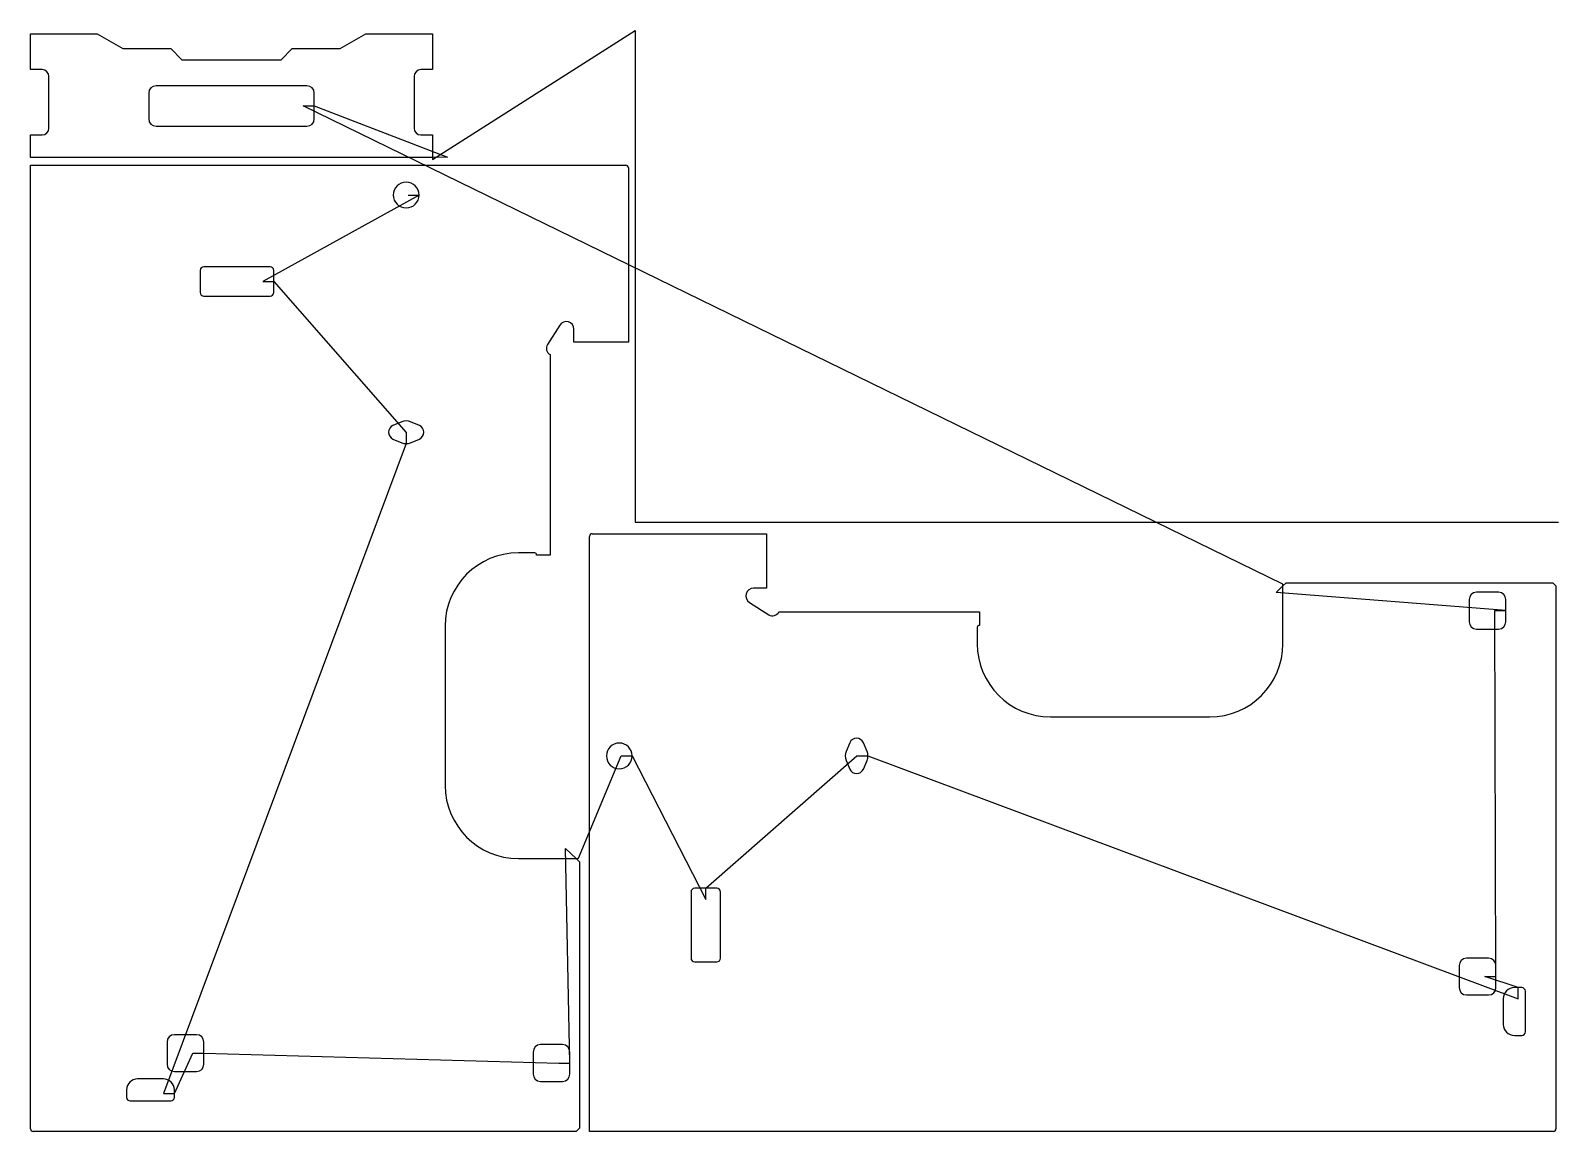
# Model space of a CAD drawing. Header units: metres. Extents: x 7 to 4160, y 7 to 3000.
import ezdxf

# ---------------------------------------------------------------- set-up
doc = ezdxf.new("R2010")
doc.units = ezdxf.units.M

msp = doc.modelspace()

# ---------------------------------------------------------------- linework, layer by layer
at = {"layer": 'TOOL_0'}
for p, q in [((6.848, 2893.655), (6.848, 2990.805)), ((6.848, 2990.805), (188.339, 2990.805)), ((188.339, 2990.805), (257.621, 2950.805)), ((848.575, 2950.805), (917.857, 2990.805)), ((917.857, 2990.805), (1099.348, 2990.805)), ((1099.348, 2990.805), (1099.348, 2893.655)), ((1099.531, 2649.164), (1649.921, 3000.001)), ((1649.921, 3000.001), (1649.921, 2999.001)), ((1649.921, 2999.001), (1649.921, 3000.001)), ((1649.921, 3000.001), (1649.921, 2999.001)), ((1649.921, 2999.001), (1649.921, 1663.182)), ((257.621, 2950.805), (388.471, 2950.805)), ((388.471, 2950.805), (418.471, 2920.805)), ((687.725, 2920.805), (717.725, 2950.805)), ((717.725, 2950.805), (848.575, 2950.805)), ((418.471, 2920.805), (687.725, 2920.805)), ((38.098, 2893.655), (6.848, 2893.655)), ((56.848, 2734.905), (56.848, 2874.905)), ((1049.348, 2874.905), (1049.348, 2734.905)), ((1099.348, 2893.655), (1068.098, 2893.655)), ((328.098, 2829.905), (328.098, 2759.905)), ((758.098, 2849.905), (348.098, 2849.905)), ((778.098, 2794.905), (778.098, 2829.905)), ((3411.196, 1494.666), (748.098, 2794.905)), ((748.098, 2794.905), (778.098, 2794.905)), ((778.098, 2759.905), (778.098, 2794.905)), ((778.098, 2794.905), (1139.912, 2655.632)), ((6.848, 2654.905), (6.848, 2716.155)), ((6.848, 2716.155), (38.098, 2716.155)), ((348.098, 2739.905), (758.098, 2739.905)), ((1068.098, 2716.155), (1099.348, 2716.155)), ((1099.348, 2716.155), (1099.348, 2654.905)), ((1099.348, 2654.905), (6.848, 2654.905)), ((6.849, 13.851), (6.849, 2633.851)), ((6.849, 2633.851), (1624.849, 2633.851)), ((1139.912, 2655.632), (1099.348, 2654.905)), ((1099.348, 2654.905), (1099.531, 2649.164)), ((1631.849, 2626.851), (1631.849, 2152.851)), ((1062.85, 2552.851), (637.85, 2317.851)), ((1032.85, 2552.851), (1062.85, 2552.851)), ((467.85, 2347.851), (467.85, 2287.851)), ((657.85, 2357.851), (477.85, 2357.851)), ((667.85, 2317.851), (667.85, 2347.851)), ((637.85, 2317.851), (667.85, 2317.851)), ((667.85, 2287.851), (667.85, 2317.851)), ((667.85, 2317.851), (1027.85, 1906.865)), ((477.85, 2277.851), (657.85, 2277.851)), ((1445.101, 2199.076), (1411.791, 2146.407)), ((1483.849, 2152.851), (1483.849, 2187.851)), ((1419.349, 2119.259), (1419.349, 1573.852)), ((1631.849, 2152.851), (1483.849, 2152.851)), ((1015.671, 1936.359), (991.992, 1926.243)), ((1063.707, 1926.243), (1040.028, 1936.359)), ((1027.849, 1876.865), (367.849, 109.851)), ((991.992, 1889.459), (1015.671, 1879.343)), ((1027.85, 1906.865), (1027.85, 1876.865)), ((1040.028, 1879.343), (1063.707, 1889.459)), ((1649.921, 1663.182), (4158.998, 1663.182)), ((4158.998, 1663.182), (4159.998, 1663.182)), ((1526.148, 6.852), (1526.148, 1624.852)), ((1533.148, 1631.852), (2007.148, 1631.852)), ((2007.148, 1631.852), (2007.148, 1483.852)), ((1377.349, 1579.852), (1332.849, 1579.852)), ((1419.349, 1573.852), (1382.248, 1573.852)), ((3411.148, 1490.266), (3419.734, 1498.852)), ((3419.734, 1498.852), (4144.562, 1498.852)), ((4144.562, 1498.852), (4153.148, 1490.266)), ((2007.148, 1483.852), (1972.148, 1483.852)), ((3392.703, 1472.069), (3411.148, 1490.266)), ((4017.148, 1422.852), (3392.703, 1472.069)), ((3411.147, 1490.266), (3411.196, 1494.666)), ((3411.147, 1332.851), (3411.147, 1490.266)), ((3997.148, 1472.852), (3937.148, 1472.852)), ((4153.148, 1490.266), (4153.148, 13.852)), ((1960.923, 1445.104), (2013.592, 1411.794)), ((2040.74, 1419.352), (2586.147, 1419.352)), ((2586.147, 1419.352), (2586.147, 1382.251)), ((3917.148, 1452.852), (3917.148, 1392.852)), ((3990.148, 427.852), (3987.148, 1422.852)), ((3987.148, 1422.852), (4017.148, 1422.852)), ((4017.148, 1422.852), (4017.148, 1452.852)), ((4017.148, 1392.852), (4017.148, 1422.852)), ((1133.849, 1380.852), (1133.849, 947.852)), ((2580.147, 1377.352), (2580.147, 1332.852)), ((3937.148, 1372.852), (3997.148, 1372.852)), ((2779.147, 1133.852), (3212.147, 1133.852)), ((2233.756, 1063.71), (2223.64, 1040.031)), ((2280.656, 1040.031), (2270.54, 1063.71)), ((1495.946, 749.666), (1612.148, 1027.852)), ((1612.148, 1027.852), (1642.148, 1027.852)), ((1642.148, 1027.852), (1842.148, 637.852)), ((1842.148, 667.852), (2253.134, 1027.852)), ((2223.64, 1015.674), (2233.756, 991.995)), ((2253.134, 1027.852), (2283.134, 1027.852)), ((2270.54, 991.995), (2280.656, 1015.674)), ((2283.134, 1027.852), (4050.148, 367.852)), ((1332.849, 748.852), (1490.263, 748.852)), ((1472.849, 192.851), (1460.692, 776.457)), ((1460.692, 776.457), (1490.263, 748.851)), ((1490.263, 748.852), (1495.946, 749.666)), ((1490.263, 748.851), (1498.849, 740.265)), ((1498.849, 740.265), (1498.849, 15.437)), ((1842.148, 667.852), (1812.148, 667.852)), ((1842.148, 637.852), (1842.148, 667.852)), ((1872.148, 667.852), (1842.148, 667.852)), ((1802.148, 657.852), (1802.148, 477.852)), ((1882.148, 477.852), (1882.148, 657.852)), ((1812.148, 467.852), (1872.148, 467.852)), ((3890.148, 457.852), (3890.148, 397.852)), ((3970.148, 477.852), (3910.148, 477.852)), ((3990.148, 427.852), (3990.148, 457.852)), ((4050.148, 397.852), (3960.148, 427.852)), ((3960.148, 427.852), (3990.148, 427.852)), ((3990.148, 397.852), (3990.148, 427.852)), ((3910.148, 377.852), (3970.148, 377.852)), ((4050.148, 397.852), (4040.148, 397.852)), ((4050.148, 367.852), (4050.148, 397.852)), ((4060.148, 397.852), (4050.148, 397.852)), ((4070.148, 277.852), (4070.148, 387.852)), ((4010.148, 367.852), (4010.148, 297.852)), ((377.849, 249.851), (377.849, 189.851)), ((457.849, 269.851), (397.849, 269.851)), ((477.849, 219.851), (477.849, 249.851)), ((4040.148, 267.852), (4060.148, 267.852)), ((397.849, 109.851), (447.849, 219.851)), ((447.849, 219.851), (477.849, 219.851)), ((477.849, 189.851), (477.849, 219.851)), ((477.849, 219.851), (1442.849, 192.851)), ((1372.849, 222.851), (1372.849, 162.851)), ((1452.849, 242.851), (1392.849, 242.851)), ((1472.849, 192.851), (1472.849, 222.851)), ((397.849, 169.851), (457.849, 169.851)), ((1442.849, 192.851), (1472.849, 192.851)), ((1472.849, 162.851), (1472.849, 192.851)), ((367.849, 149.851), (297.849, 149.851)), ((1392.849, 142.851), (1452.849, 142.851)), ((267.849, 119.851), (267.849, 99.851)), ((277.849, 89.851), (387.849, 89.851)), ((367.849, 109.851), (397.849, 109.851)), ((397.849, 109.851), (397.849, 119.851)), ((397.849, 99.851), (397.849, 109.851)), ((1490.263, 6.851), (13.849, 6.851)), ((1498.849, 15.437), (1490.263, 6.851)), ((4146.148, 6.852), (1526.148, 6.852))]:
    msp.add_line(p, q, dxfattribs=at)
for centre, radius, start, end in [((38.098, 2874.905), 18.75, 0, 90), ((1068.098, 2874.905), 18.75, 90, 180), ((348.098, 2829.905), 20, 90, 180), ((758.098, 2829.905), 20, 0, 90), ((348.098, 2759.905), 20, 180, 270), ((758.098, 2759.905), 20, 270, 0), ((38.098, 2734.905), 18.75, 270, 0), ((1068.098, 2734.905), 18.75, 180, 270), ((1624.849, 2626.851), 7, 0, 90), ((1027.85, 2552.851), 35, 0, 180), ((1027.85, 2552.851), 35, 180, 0), ((477.85, 2347.851), 10, 90, 180), ((657.85, 2347.851), 10, 0, 90), ((477.85, 2287.851), 10, 180, 270), ((657.85, 2287.851), 10, 270, 0), ((1462.849, 2187.851), 21, 0, 147.688054), ((1427.849, 2136.251), 19, 147.688393, 243.42416), ((999.849, 1907.851), 20, 113.132009, 246.867991), ((1027.849, 1907.673), 31.164, 66.995743, 113.002565), ((1055.85, 1907.851), 20, 293.132009, 66.867991), ((1027.85, 1908.029), 31.164, 246.995743, 269.998161), ((1027.85, 1908.03), 31.165, 270, 293.001846), ((1533.148, 1624.852), 7, 90, 180), ((1332.849, 1380.852), 199, 90, 180), ((1377.349, 1574.852), 5, 348.463088, 90), ((1972.148, 1462.852), 21, 90, 237.688054), ((3937.148, 1452.852), 20, 90, 180), ((3997.148, 1452.852), 20, 0, 90), ((2023.748, 1427.852), 19, 237.688393, 333.42416), ((2585.147, 1377.352), 5, 78.463088, 180), ((3937.148, 1392.852), 20, 180, 270), ((3997.148, 1392.852), 20, 270, 0), ((2779.147, 1332.852), 199, 180, 270), ((3212.147, 1332.852), 199, 270, 359.999712), ((1607.148, 1027.852), 35, 0, 180), ((2252.326, 1027.852), 31.164, 156.995743, 203.002565), ((2252.148, 1055.853), 20, 23.132009, 156.867991), ((2251.969, 1027.852), 31.165, 0, 23.003539), ((1607.148, 1027.852), 35, 180, 0), ((2251.97, 1027.853), 31.164, 336.995743, 359.998161), ((2252.148, 999.852), 20, 203.132009, 336.867991), ((1332.849, 947.852), 199, 180, 270), ((1812.148, 657.852), 10, 90, 180), ((1872.148, 657.852), 10, 0, 90), ((1812.148, 477.852), 10, 180, 270), ((1872.148, 477.852), 10, 270, 0), ((3910.148, 457.852), 20, 90, 180), ((3970.148, 457.852), 20, 0, 90), ((3910.148, 397.852), 20, 180, 270), ((3970.148, 397.852), 20, 270, 0), ((4040.148, 367.852), 30, 90, 180), ((4060.148, 387.852), 10, 0, 90), ((4040.148, 297.852), 30, 180, 270), ((397.849, 249.851), 20, 90, 180), ((457.849, 249.851), 20, 0, 90), ((4060.148, 277.852), 10, 270, 0), ((1392.849, 222.851), 20, 90, 180), ((1452.849, 222.851), 20, 0, 90), ((397.849, 189.851), 20, 180, 270), ((457.849, 189.851), 20, 270, 0), ((297.849, 119.851), 30, 90, 180), ((367.849, 119.851), 30, 0, 90), ((1392.849, 162.851), 20, 180, 270), ((1452.849, 162.851), 20, 270, 0), ((277.849, 99.851), 10, 180, 270), ((387.849, 99.851), 10, 270, 0), ((13.849, 13.851), 7, 180, 270), ((4146.148, 13.852), 7, 270, 0)]:
    msp.add_arc(centre, radius, start, end, dxfattribs=at)

doc.saveas('drawing.dxf')
